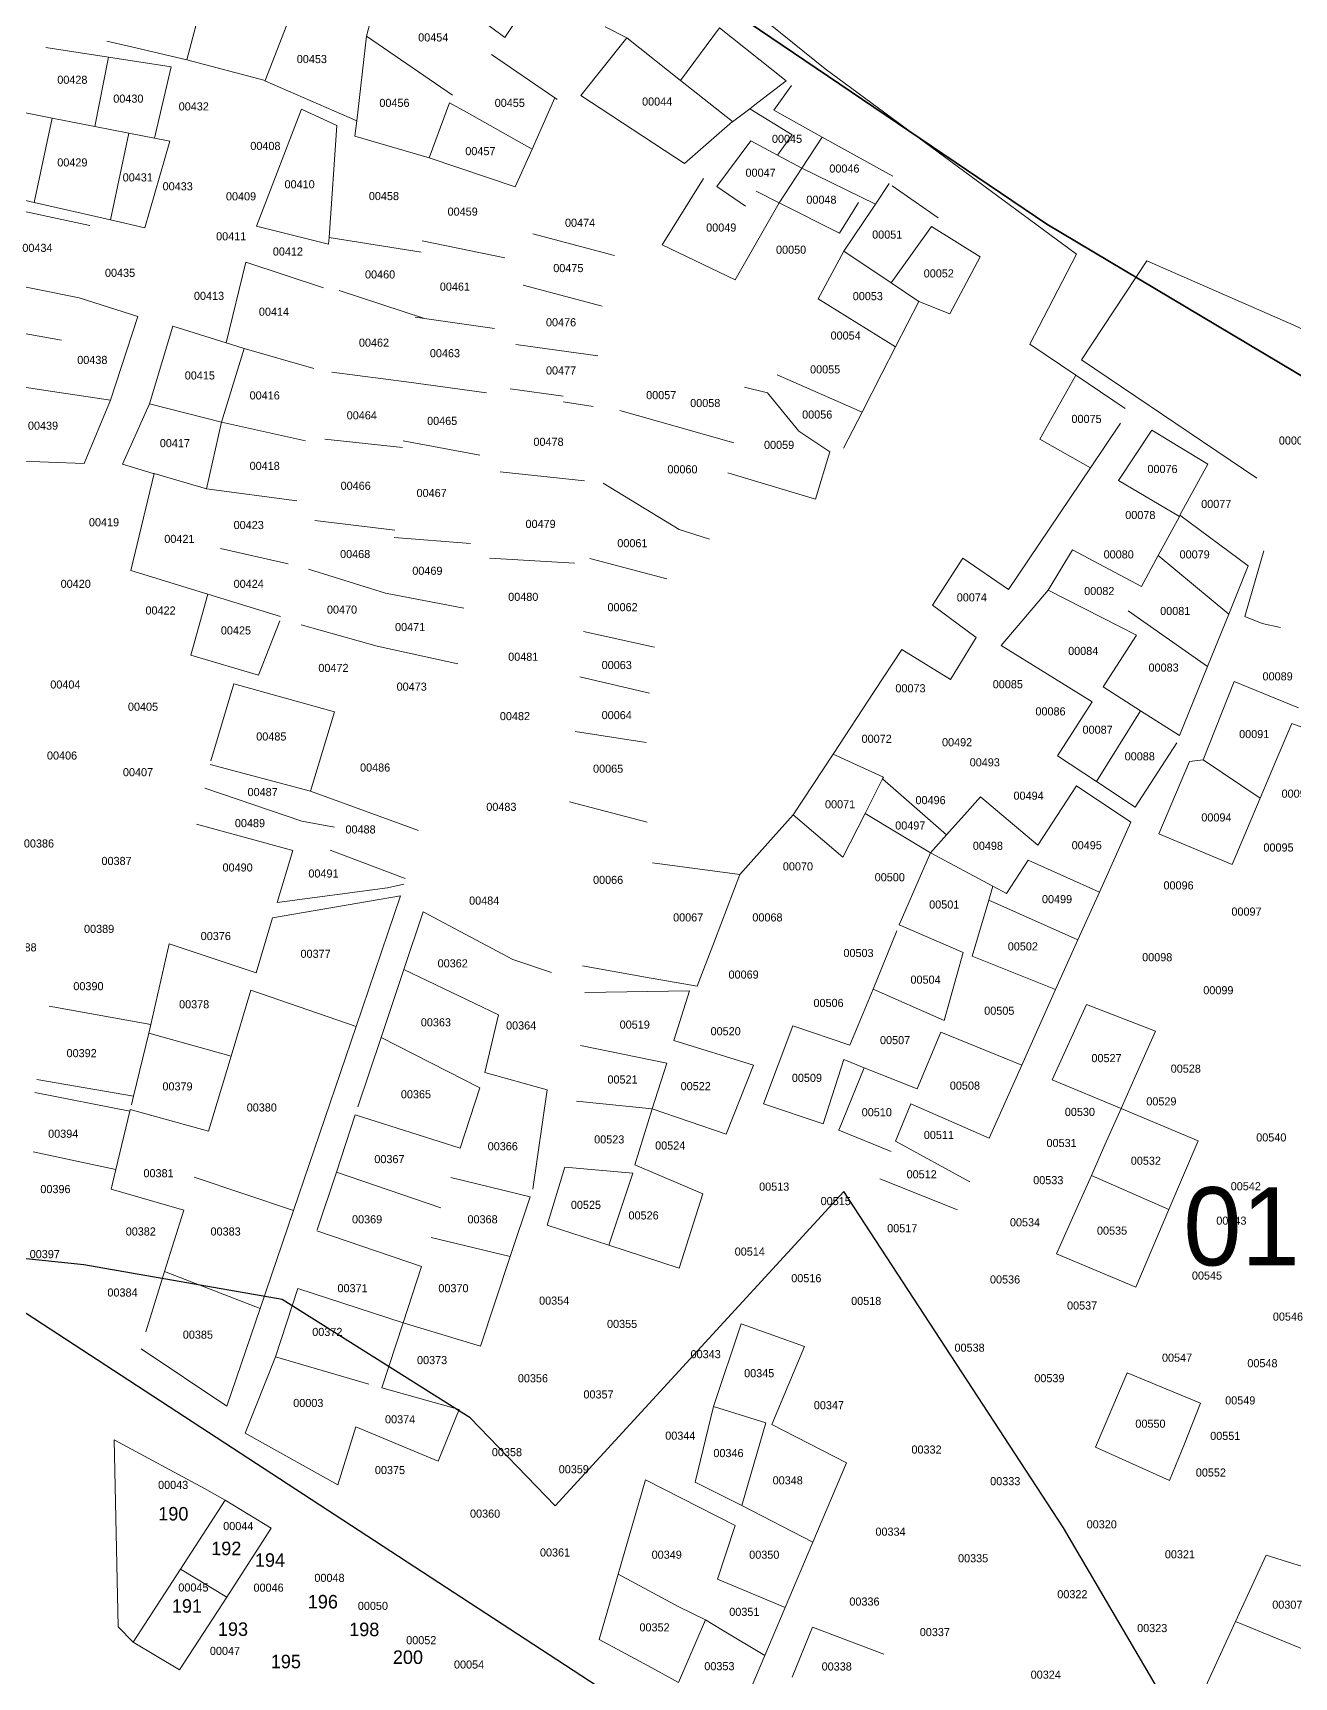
# Model space of a CAD drawing. Header units: metres. Extents: x 245232 to 248406, y 1633796 to 1637634.
# Drawn here: x 245750.5 to 245983.9, y 1635907.2 to 1636211.5 of the extents above; entities that cross this region are included whole.
import ezdxf
from ezdxf.enums import TextEntityAlignment as Align

# ---------------------------------------------------------------- set-up
doc = ezdxf.new("R2010")
doc.units = ezdxf.units.M
doc.header["$MEASUREMENT"] = 0
for name, color, linetype in [('historique_numero_parcelle', 7, 'Continuous'), ('limites_sections', 7, 'Continuous'), ('numero_lot', 7, 'Continuous')]:
    doc.layers.add(name, color=color, linetype=linetype)
doc.layers.add('LIMITES_PARCELLES', color=7, linetype='Continuous', lineweight=0, true_color=0xffffff)
doc.styles.add('Style-FANCY', font='FANCY.shx')
doc.styles.add('Style-WORKING', font='WORKING.shx')

msp = doc.modelspace()

# ---------------------------------------------------------------- linework, layer by layer
at = {"layer": 'limites_parcelles'}
for p, q in [((245835.614, 1636254.648), (245897.129, 1636204.774)), ((245783.551, 1636223.664), (245779.031, 1636206.496)), ((245812.262, 1636210.847), (245815.367, 1636222.767)), ((245845.281, 1636221.723), (245837.863, 1636210.626)), ((245798.385, 1636215.188), (245793.492, 1636202.632)), ((245837.863, 1636210.626), (245834.96, 1636212.781)), ((245860.443, 1636210.556), (245856.447, 1636212.566)), ((245768.793, 1636208.867), (245764.24, 1636209.921)), ((245810.464, 1636195.203), (245812.262, 1636210.847)), ((245828.166, 1636199.898), (245812.262, 1636210.847)), ((245851.91, 1636199.84), (245860.443, 1636210.556)), ((245860.443, 1636210.556), (245870.364, 1636202.618)), ((245870.364, 1636202.618), (245877.574, 1636212.408)), ((245877.574, 1636212.408), (245889.944, 1636202.552)), ((245752.918, 1636208.745), (245764.551, 1636206.949)), ((245761.975, 1636194.142), (245764.551, 1636206.949)), ((245764.551, 1636206.949), (245776.146, 1636205.158)), ((245779.031, 1636206.496), (245768.793, 1636208.867)), ((245779.031, 1636206.496), (245779.027, 1636206.48)), ((245779.027, 1636206.48), (245793.492, 1636202.632)), ((245835.425, 1636207.434), (245847.125, 1636199.42)), ((245776.146, 1636205.158), (245773.032, 1636191.979)), ((245897.129, 1636204.774), (245943.696, 1636170.511)), ((245793.462, 1636202.554), (245793.492, 1636202.632)), ((245810.464, 1636195.203), (245793.462, 1636202.554)), ((245870.364, 1636202.618), (245880.013, 1636195.036)), ((245889.944, 1636202.552), (245884.674, 1636198.548)), ((245887.629, 1636197.128), (245890.912, 1636201.732)), ((245741.015, 1636198.244), (245751.041, 1636196.282)), ((245795.108, 1636184.036), (245800.223, 1636197.353)), ((245800.223, 1636197.353), (245806.761, 1636194.329)), ((245827.657, 1636198.52), (245823.88, 1636188.309)), ((245830.803, 1636196.752), (245827.657, 1636198.52)), ((245847.125, 1636199.42), (245842.907, 1636189.954)), ((245847.125, 1636199.42), (245847.583, 1636199.106)), ((245871.092, 1636187.272), (245851.91, 1636199.84)), ((245880.032, 1636195.021), (245883.198, 1636197.427)), ((245884.674, 1636198.548), (245883.198, 1636197.427)), ((245891.071, 1636192.59), (245883.198, 1636197.427)), ((245754.074, 1636195.688), (245750.753, 1636180.064)), ((245751.041, 1636196.282), (245754.074, 1636195.688)), ((245754.074, 1636195.688), (245761.975, 1636194.142)), ((245806.761, 1636194.329), (245805.336, 1636173.603)), ((245810.464, 1636195.203), (245810.136, 1636192.352)), ((245842.907, 1636189.954), (245830.803, 1636196.752)), ((245880.013, 1636195.036), (245871.092, 1636187.272)), ((245880.013, 1636195.036), (245880.032, 1636195.021)), ((245896.622, 1636192.145), (245887.629, 1636197.128)), ((245761.975, 1636194.142), (245768.283, 1636192.908)), ((245768.283, 1636192.908), (245764.868, 1636176.85)), ((245768.283, 1636192.908), (245773.032, 1636191.979)), ((245775.878, 1636191.422), (245771.245, 1636175.398)), ((245773.032, 1636191.979), (245775.878, 1636191.422)), ((245810.136, 1636192.352), (245823.88, 1636188.309)), ((245877.111, 1636183.039), (245883.4, 1636191.463)), ((245883.4, 1636191.463), (245888.344, 1636188.811)), ((245888.344, 1636188.811), (245891.071, 1636192.59)), ((245896.622, 1636192.145), (245892.837, 1636186.401)), ((245907.208, 1636186.28), (245896.622, 1636192.145)), ((245823.88, 1636188.309), (245839.779, 1636182.933)), ((245839.779, 1636182.933), (245842.907, 1636189.954)), ((245888.344, 1636188.811), (245892.837, 1636186.401)), ((245892.837, 1636186.401), (245888.631, 1636180.017)), ((245892.837, 1636186.401), (245906.442, 1636179.756)), ((245909.697, 1636184.931), (245907.208, 1636186.28)), ((245750.753, 1636180.064), (245739.898, 1636182.536)), ((245791.889, 1636175.657), (245795.108, 1636184.036)), ((245866.991, 1636172.257), (245874.664, 1636184.494)), ((245882.419, 1636179.366), (245877.111, 1636183.039)), ((245884.404, 1636182.145), (245888.631, 1636180.017)), ((245906.442, 1636179.756), (245908.994, 1636183.568)), ((245918.095, 1636177.218), (245909.581, 1636183.159)), ((245738.84, 1636180.552), (245761.065, 1636175.789)), ((245764.868, 1636176.85), (245750.753, 1636180.064)), ((245888.631, 1636180.017), (245880.475, 1636165.773)), ((245899.796, 1636174.397), (245888.631, 1636180.017)), ((245903.327, 1636180.058), (245899.796, 1636174.397)), ((245900.633, 1636171.08), (245905.965, 1636179.044)), ((245905.965, 1636179.044), (245906.442, 1636179.756)), ((245771.245, 1636175.398), (245764.868, 1636176.85)), ((245805.25, 1636172.35), (245791.889, 1636175.657)), ((245805.336, 1636173.603), (245805.25, 1636172.35)), ((245822.403, 1636170.891), (245805.336, 1636173.603)), ((245822.601, 1636172.972), (245837.871, 1636169.847)), ((245843.041, 1636174.29), (245858.147, 1636170.228)), ((245916.825, 1636175.63), (245909.347, 1636165.226)), ((245925.821, 1636170.021), (245916.825, 1636175.63)), ((245880.475, 1636165.773), (245866.991, 1636172.257)), ((245895.857, 1636162.241), (245900.633, 1636171.08)), ((245900.633, 1636171.08), (245909.347, 1636165.226)), ((245920.212, 1636159.438), (245925.821, 1636170.021)), ((245943.696, 1636170.511), (245935.054, 1636153.869)), ((245786.314, 1636154.081), (245789.941, 1636169.047)), ((245789.941, 1636169.047), (245804.297, 1636164.26)), ((245944.569, 1636150.945), (245956.661, 1636169.254)), ((245956.661, 1636169.254), (245983.913, 1636157.348)), ((245739.514, 1636166.391), (245759.085, 1636162.427)), ((245855.879, 1636160.88), (245841.238, 1636164.791)), ((245909.347, 1636165.226), (245914.497, 1636161.766)), ((245759.085, 1636162.427), (245769.928, 1636158.988)), ((245807.187, 1636163.767), (245823.033, 1636158.565)), ((245910.164, 1636153.331), (245895.857, 1636162.241)), ((245910.164, 1636153.331), (245914.497, 1636161.766)), ((245914.497, 1636161.766), (245920.212, 1636159.438)), ((245769.928, 1636158.988), (245764.901, 1636143.51)), ((245821.253, 1636158.818), (245823.033, 1636158.565)), ((245823.033, 1636158.565), (245835.959, 1636156.726)), ((245755.82, 1636154.587), (245740.056, 1636157.429)), ((245772.109, 1636142.782), (245776.448, 1636157.184)), ((245776.448, 1636157.184), (245786.314, 1636154.081)), ((245983.913, 1636157.348), (245994.761, 1636152.188)), ((245789.64, 1636153.035), (245785.407, 1636139.409)), ((245789.64, 1636153.035), (245786.314, 1636154.081)), ((245802.537, 1636149.325), (245789.64, 1636153.035)), ((245839.884, 1636153.79), (245855.086, 1636151.688)), ((245907.631, 1636148.399), (245910.164, 1636153.331)), ((245935.054, 1636153.869), (245943.553, 1636148.119)), ((245805.854, 1636148.642), (245820.111, 1636146.83)), ((245977.06, 1636129.037), (245944.569, 1636150.945)), ((245740.872, 1636147.09), (245754.173, 1636145.108)), ((245820.111, 1636146.83), (245834.448, 1636144.831)), ((245838.87, 1636145.556), (245848.645, 1636144.19)), ((245882.218, 1636145.891), (245886.451, 1636144.833)), ((245888.239, 1636148.142), (245903.975, 1636141.28)), ((245903.975, 1636141.28), (245907.631, 1636148.399)), ((245943.553, 1636148.119), (245936.903, 1636136.245)), ((245943.553, 1636148.119), (245952.692, 1636141.936)), ((245754.173, 1636145.108), (245764.901, 1636143.51)), ((245764.901, 1636143.51), (245760.007, 1636131.736)), ((245767.095, 1636131.612), (245772.109, 1636142.782)), ((245772.109, 1636142.782), (245785.407, 1636139.409)), ((245848.645, 1636143.158), (245854.187, 1636142.335)), ((245886.451, 1636144.833), (245892.285, 1636137.742)), ((245859.134, 1636141.585), (245869.396, 1636138.67)), ((245900.527, 1636134.567), (245903.975, 1636141.28)), ((245785.407, 1636139.409), (245782.634, 1636127.041)), ((245785.407, 1636139.409), (245800.964, 1636135.976)), ((245869.396, 1636138.67), (245880.227, 1636135.592)), ((245892.285, 1636137.742), (245898.012, 1636133.922)), ((245951.8, 1636139.216), (245946.269, 1636130.983)), ((245951.423, 1636128.627), (245957.587, 1636137.901)), ((245957.587, 1636137.901), (245967.943, 1636131.63)), ((245818.959, 1636134.733), (245804.559, 1636136.261)), ((245819.078, 1636135.978), (245833.242, 1636133.319)), ((245898.012, 1636133.922), (245895.341, 1636125.148)), ((245936.903, 1636136.245), (245946.269, 1636130.983)), ((245753.392, 1636132.001), (245746.91, 1636132.265)), ((245760.007, 1636131.736), (245753.392, 1636132.001)), ((245772.784, 1636129.938), (245767.095, 1636131.612)), ((245946.269, 1636130.983), (245931.113, 1636108.426)), ((245967.943, 1636131.63), (245962.815, 1636122.174)), ((245768.682, 1636111.964), (245772.971, 1636129.883)), ((245772.971, 1636129.883), (245772.784, 1636129.938)), ((245782.634, 1636127.041), (245772.971, 1636129.883)), ((245836.986, 1636130.244), (245852.6, 1636128.555)), ((245856.079, 1636128.144), (245870.153, 1636119.539)), ((245895.341, 1636125.148), (245879.149, 1636130.016)), ((245962.703, 1636121.966), (245951.423, 1636128.627)), ((245799.401, 1636124.835), (245782.634, 1636127.041)), ((245958.77, 1636114.714), (245962.703, 1636121.966)), ((245962.815, 1636122.174), (245975.457, 1636112.792)), ((245817.503, 1636119.444), (245802.677, 1636121.203)), ((245870.153, 1636119.539), (245875.762, 1636117.74)), ((245797.75, 1636113.183), (245785.256, 1636116.05)), ((245817.371, 1636118.062), (245831.527, 1636116.955)), ((245938.415, 1636108.347), (245942.902, 1636115.808)), ((245942.902, 1636115.808), (245955.677, 1636109.009)), ((245974.838, 1636103.426), (245978.33, 1636115.596)), ((245801.552, 1636112.199), (245815.764, 1636107.745)), ((245850.77, 1636113.34), (245835.016, 1636114.236)), ((245853.596, 1636114.148), (245867.842, 1636110.419)), ((245922.646, 1636114.247), (245917.037, 1636105.569)), ((245931.113, 1636108.426), (245922.646, 1636114.247)), ((245955.677, 1636109.009), (245958.77, 1636114.714)), ((245958.77, 1636114.714), (245971.838, 1636103.845)), ((245975.457, 1636112.792), (245971.838, 1636103.845)), ((245782.904, 1636107.572), (245768.682, 1636111.964)), ((245779.776, 1636096.296), (245782.904, 1636107.572)), ((245782.904, 1636107.572), (245796.366, 1636103.415)), ((245815.764, 1636107.745), (245830.271, 1636104.961)), ((245929.71, 1636098.085), (245938.415, 1636108.347)), ((245938.415, 1636108.347), (245951.645, 1636101.573)), ((245917.037, 1636105.569), (245925.08, 1636099.536)), ((245967.938, 1636094.203), (245953.238, 1636104.513)), ((245971.838, 1636103.845), (245967.938, 1636094.203)), ((245978.013, 1636102.156), (245974.838, 1636103.426)), ((245796.255, 1636102.632), (245792.286, 1636092.578)), ((245814.237, 1636097.938), (245800.152, 1636101.927)), ((245865.562, 1636097.784), (245852.408, 1636100.668)), ((245954.795, 1636099.959), (245948.578, 1636090.434)), ((245951.645, 1636101.573), (245954.795, 1636099.959)), ((245981.399, 1636101.415), (245978.013, 1636102.156)), ((245829.195, 1636094.694), (245814.237, 1636097.938)), ((245911.322, 1636097.314), (245906.217, 1636089.549)), ((245920.318, 1636091.81), (245911.322, 1636097.314)), ((245925.08, 1636099.536), (245920.318, 1636091.81)), ((245938.277, 1636092.793), (245929.71, 1636098.085)), ((245792.286, 1636092.578), (245779.776, 1636096.296)), ((245962.758, 1636081.4), (245967.938, 1636094.203)), ((245783.475, 1636076.703), (245787.708, 1636090.99)), ((245787.708, 1636090.99), (245806.358, 1636085.83)), ((245851.721, 1636092.262), (245864.65, 1636089.278)), ((245946.593, 1636087.656), (245938.277, 1636092.793)), ((245967.096, 1636076.914), (245972.833, 1636091.425)), ((245972.833, 1636091.425), (245984.724, 1636086.565)), ((245906.217, 1636089.549), (245898.617, 1636077.989)), ((245948.578, 1636090.434), (245955.525, 1636086.008)), ((245806.358, 1636085.83), (245801.931, 1636071.09)), ((245940.179, 1636077.679), (245946.593, 1636087.656)), ((245947.354, 1636072.895), (245955.525, 1636086.008)), ((245955.525, 1636086.008), (245962.758, 1636081.4)), ((245864.051, 1636080.1), (245850.896, 1636082.17)), ((245983.502, 1636083.667), (245980.99, 1636077.708)), ((245995.499, 1636079.2), (245983.502, 1636083.667)), ((245962.228, 1636080.089), (245954.502, 1636068.13)), ((245801.931, 1636071.09), (245783.333, 1636076.08)), ((245898.617, 1636077.989), (245891.214, 1636066.728)), ((245898.617, 1636077.989), (245907.943, 1636073.711)), ((245947.354, 1636072.895), (245940.179, 1636077.679)), ((245958.904, 1636063.234), (245964.556, 1636076.597)), ((245964.556, 1636076.597), (245967.096, 1636076.914)), ((245977.669, 1636069.83), (245967.096, 1636076.914)), ((245980.99, 1636077.708), (245977.669, 1636069.83)), ((245907.773, 1636073.376), (245904.543, 1636067.015)), ((245907.943, 1636073.711), (245907.773, 1636073.376)), ((245907.773, 1636073.376), (245919.617, 1636063.016)), ((245954.502, 1636068.13), (245947.354, 1636072.895)), ((245782.33, 1636071.681), (245800.28, 1636065.594)), ((245801.931, 1636071.09), (245821.867, 1636063.845)), ((245923.418, 1636067.265), (245925.899, 1636070.04)), ((245925.899, 1636070.04), (245936.54, 1636061.125)), ((245936.54, 1636061.125), (245943.692, 1636072.086)), ((245943.692, 1636072.086), (245953.735, 1636065.405)), ((245977.669, 1636069.83), (245972.484, 1636057.53)), ((245849.833, 1636069.162), (245864.214, 1636065.393)), ((245891.214, 1636066.728), (245881.371, 1636055.721)), ((245900.421, 1636058.896), (245891.214, 1636066.728)), ((245904.543, 1636067.015), (245900.421, 1636058.896)), ((245916.642, 1636059.69), (245904.543, 1636067.015)), ((245919.617, 1636063.016), (245923.418, 1636067.265)), ((245798.647, 1636060.156), (245780.803, 1636064.99)), ((245800.28, 1636065.594), (245806.363, 1636064.425)), ((245953.735, 1636065.405), (245947.893, 1636052.436)), ((245916.642, 1636059.69), (245919.617, 1636063.016)), ((245972.484, 1636057.53), (245958.904, 1636063.234)), ((245795.753, 1636050.52), (245798.647, 1636060.156)), ((245805.516, 1636060.192), (245819.449, 1636054.948)), ((245881.371, 1636055.721), (245865.179, 1636057.838)), ((245910.865, 1636046.356), (245916.642, 1636059.69)), ((245928.207, 1636053.537), (245916.642, 1636059.69)), ((245930.718, 1636052.201), (245934.742, 1636058.369)), ((245934.742, 1636058.369), (245947.893, 1636052.436)), ((245881.371, 1636055.721), (245876.667, 1636043.356)), ((245794.898, 1636047.675), (245818.547, 1636051.752)), ((245816.133, 1636053.239), (245795.753, 1636050.52)), ((245818.547, 1636051.752), (245810.328, 1636027.582)), ((245819.168, 1636053.911), (245816.133, 1636053.239)), ((245927.437, 1636050.959), (245928.207, 1636053.537)), ((245928.207, 1636053.537), (245930.718, 1636052.201)), ((245947.893, 1636052.436), (245943.915, 1636043.605)), ((245819.19, 1636038.144), (245822.739, 1636048.763)), ((245822.739, 1636048.763), (245839.355, 1636039.978)), ((245927.437, 1636050.959), (245924.345, 1636040.607)), ((245927.437, 1636050.959), (245943.915, 1636043.605)), ((245791.843, 1636037.505), (245794.898, 1636047.675)), ((245906.006, 1636034.449), (245910.39, 1636045.253)), ((245922.675, 1636041.275), (245910.865, 1636046.356)), ((245772.352, 1636027.946), (245775.748, 1636042.835)), ((245775.748, 1636042.835), (245791.843, 1636037.505)), ((245876.667, 1636043.356), (245873.488, 1636035.003)), ((245943.915, 1636043.605), (245939.783, 1636034.432)), ((245839.355, 1636039.978), (245846.504, 1636037.564)), ((245919.159, 1636028.7), (245922.675, 1636041.275)), ((245924.345, 1636040.607), (245939.783, 1636034.432)), ((245814.975, 1636025.539), (245819.19, 1636038.144)), ((245819.19, 1636038.144), (245836.693, 1636029.75)), ((245863.933, 1636036.707), (245852.267, 1636038.788)), ((245873.488, 1636035.003), (245863.933, 1636036.707)), ((245787.207, 1636022.069), (245790.882, 1636034.304)), ((245790.882, 1636034.304), (245810.328, 1636027.582)), ((245852.69, 1636033.84), (245872.058, 1636034.157)), ((245872.058, 1636034.157), (245869.164, 1636024.994)), ((245901.708, 1636024.083), (245906.006, 1636034.449)), ((245906.006, 1636034.449), (245919.159, 1636028.7)), ((245939.79, 1636034.429), (245933.559, 1636020.429)), ((245939.783, 1636034.432), (245939.79, 1636034.429)), ((245753.514, 1636031.318), (245772.352, 1636027.946)), ((245939.188, 1636017.713), (245945.506, 1636031.617)), ((245945.506, 1636031.617), (245958.293, 1636026.703)), ((245771.988, 1636026.35), (245772.352, 1636027.946)), ((245810.328, 1636027.582), (245798.75, 1635993.531)), ((245836.693, 1636029.75), (245834.186, 1636019.029)), ((245885.737, 1636013.282), (245891.179, 1636027.658)), ((245891.179, 1636027.658), (245901.708, 1636024.083)), ((245769.151, 1636014.692), (245771.978, 1636026.353)), ((245771.978, 1636026.353), (245771.988, 1636026.35)), ((245771.988, 1636026.35), (245787.207, 1636022.069)), ((245810.674, 1636012.673), (245814.975, 1636025.539)), ((245833.261, 1636016.197), (245814.975, 1636025.539)), ((245867.825, 1636020.753), (245851.86, 1636024.039)), ((245869.164, 1636024.994), (245883.884, 1636020.405)), ((245914.187, 1636016.01), (245918.547, 1636026.511)), ((245918.547, 1636026.511), (245933.559, 1636020.429)), ((245958.293, 1636026.703), (245954.729, 1636018.677)), ((245783.037, 1636008.185), (245787.207, 1636022.069)), ((245900.609, 1636021.431), (245896.799, 1636009.525)), ((245904.38, 1636019.926), (245900.609, 1636021.431)), ((245769.151, 1636014.692), (245751.272, 1636017.775)), ((245834.186, 1636019.029), (245845.677, 1636015.857)), ((245865.155, 1636012.298), (245867.825, 1636020.753)), ((245883.884, 1636020.405), (245878.854, 1636007.649)), ((245899.666, 1636008.367), (245904.38, 1636019.926)), ((245904.38, 1636019.926), (245914.187, 1636016.01)), ((245933.559, 1636020.429), (245927.534, 1636006.89)), ((245954.729, 1636018.677), (245951.934, 1636012.385)), ((245750.868, 1636015.338), (245768.472, 1636011.867)), ((245829.614, 1636005.027), (245833.261, 1636016.197)), ((245845.677, 1636015.857), (245843.059, 1635997.433)), ((245951.934, 1636012.385), (245939.188, 1636017.713)), ((245765.905, 1636001.071), (245768.472, 1636011.867)), ((245768.472, 1636011.867), (245768.547, 1636012.182)), ((245768.547, 1636012.182), (245783.037, 1636008.185)), ((245768.764, 1636013.097), (245769.151, 1636014.692)), ((245851.113, 1636013.761), (245865.155, 1636012.298)), ((245865.155, 1636012.298), (245861.898, 1636001.984)), ((245878.854, 1636007.649), (245865.155, 1636012.298)), ((245896.799, 1636009.525), (245885.737, 1636013.282)), ((245913.03, 1636013.222), (245910.163, 1636006.318)), ((245927.534, 1636006.89), (245913.03, 1636013.222)), ((245948.938, 1636005.639), (245951.934, 1636012.385)), ((245951.934, 1636012.385), (245966.185, 1636006.428)), ((245806.69, 1636000.608), (245810.184, 1636011.187)), ((245810.184, 1636011.187), (245829.614, 1636005.027)), ((245909.385, 1636004.444), (245899.666, 1636008.367)), ((245910.163, 1636006.318), (245923.935, 1635998.805)), ((245946.421, 1635999.969), (245948.938, 1636005.639)), ((245966.185, 1636006.428), (245960.752, 1635993.668)), ((245765.905, 1636001.071), (245750.558, 1636004.366)), ((245765.042, 1635997.439), (245765.905, 1636001.071)), ((245798.75, 1635993.531), (245780.387, 1635999.697)), ((245803.16, 1635989.919), (245806.69, 1636000.608)), ((245806.69, 1636000.608), (245826.019, 1635994.019)), ((245827.848, 1635999.618), (245842.584, 1635996.015)), ((245848.991, 1636001.553), (245845.68, 1635990.791)), ((245861.58, 1636000.397), (245848.991, 1636001.553)), ((245857.143, 1635987.07), (245861.58, 1636000.397)), ((245861.898, 1636001.984), (245874.492, 1635996.587)), ((245942.698, 1635991.587), (245946.421, 1635999.969)), ((245946.421, 1635999.969), (245960.752, 1635993.668)), ((245778.476, 1635993.603), (245765.042, 1635997.439)), ((245874.492, 1635996.587), (245870.128, 1635982.854)), ((245921.629, 1635993.623), (245907.276, 1635999.365)), ((245774.915, 1635982.253), (245778.476, 1635993.603)), ((245798.75, 1635993.531), (245792.585, 1635975.399)), ((245842.584, 1635996.015), (245838.887, 1635984.981)), ((245960.752, 1635993.668), (245954.645, 1635979.323)), ((245845.68, 1635990.791), (245857.143, 1635987.07)), ((245939.982, 1635985.47), (245942.698, 1635991.587)), ((245822.473, 1635983.157), (245803.105, 1635989.752)), ((245838.887, 1635984.981), (245824.216, 1635988.495)), ((245838.887, 1635984.981), (245833.339, 1635968.423)), ((245870.128, 1635982.854), (245857.143, 1635987.07)), ((245954.645, 1635979.323), (245939.982, 1635985.47)), ((245771.41, 1635971.081), (245774.915, 1635982.253)), ((245774.915, 1635982.253), (245792.585, 1635975.399)), ((245819.072, 1635972.742), (245822.473, 1635983.157)), ((245795.434, 1635966.424), (245799.587, 1635979.053)), ((245799.587, 1635979.053), (245819.072, 1635972.742)), ((245792.585, 1635975.399), (245786.438, 1635957.322)), ((245819.072, 1635972.742), (245815.128, 1635960.664)), ((245833.339, 1635968.423), (245819.072, 1635972.742)), ((245876.463, 1635957.231), (245881.579, 1635972.525)), ((245881.579, 1635972.525), (245893.332, 1635968.358)), ((245786.438, 1635957.322), (245770.563, 1635967.906)), ((245789.834, 1635952.326), (245795.434, 1635966.424)), ((245812.685, 1635961.344), (245795.434, 1635966.424)), ((245893.332, 1635968.358), (245887.282, 1635953.883)), ((245947.2, 1635949.738), (245953.057, 1635963.447)), ((245953.057, 1635963.447), (245966.626, 1635957.836)), ((245815.128, 1635960.664), (245829.407, 1635956.687)), ((245873.099, 1635943.232), (245876.463, 1635957.231)), ((245886.147, 1635954.234), (245876.463, 1635957.231)), ((245966.626, 1635957.836), (245963.635, 1635950.357)), ((245829.407, 1635956.687), (245825.502, 1635947.147)), ((245881.718, 1635938.899), (245886.147, 1635954.234)), ((245887.282, 1635953.883), (245901.105, 1635946.804)), ((245766.319, 1635916.472), (245765.578, 1635951.08)), ((245765.578, 1635951.08), (245782.3, 1635942.084)), ((245806.97, 1635942.717), (245789.834, 1635952.326)), ((245810.275, 1635953.487), (245806.97, 1635942.717)), ((245825.502, 1635947.147), (245810.275, 1635953.487)), ((245960.899, 1635943.515), (245947.2, 1635949.738)), ((245963.635, 1635950.357), (245960.899, 1635943.515)), ((245901.105, 1635946.804), (245894.889, 1635932.159)), ((245782.3, 1635942.084), (245786.131, 1635939.912)), ((245858.84, 1635926.237), (245863.881, 1635943.644)), ((245863.881, 1635943.644), (245880.509, 1635935.238)), ((245881.718, 1635938.899), (245873.099, 1635943.232)), ((245777.816, 1635927.109), (245786.131, 1635939.912)), ((245786.131, 1635939.912), (245794.626, 1635934.721)), ((245881.718, 1635938.899), (245894.889, 1635932.159)), ((245794.626, 1635934.721), (245786.401, 1635921.976)), ((245880.509, 1635935.238), (245877.228, 1635925.308)), ((245894.889, 1635932.159), (245889.739, 1635920.028)), ((245973.098, 1635917.44), (245978.743, 1635929.729)), ((245978.743, 1635929.729), (245991.774, 1635925.628)), ((245769.07, 1635913.641), (245777.816, 1635927.109)), ((245777.816, 1635927.109), (245786.401, 1635921.975)), ((245855.336, 1635914.142), (245858.84, 1635926.237)), ((245870.085, 1635920.148), (245858.84, 1635926.237)), ((245877.228, 1635925.308), (245889.739, 1635920.028)), ((245786.401, 1635921.975), (245777.669, 1635908.482)), ((245786.401, 1635921.976), (245786.401, 1635921.975)), ((245870.036, 1635906.162), (245874.979, 1635917.767)), ((245874.979, 1635917.767), (245870.085, 1635920.148)), ((245877.84, 1635916.054), (245874.979, 1635917.767)), ((245889.739, 1635920.028), (245885.983, 1635911.179)), ((245966.859, 1635903.858), (245973.098, 1635917.44)), ((245988.755, 1635911.024), (245973.098, 1635917.44)), ((245769.07, 1635913.641), (245766.319, 1635916.472)), ((245885.983, 1635911.179), (245877.84, 1635916.054)), ((245891.048, 1635907.126), (245894.824, 1635916.401)), ((245894.824, 1635916.401), (245908.015, 1635911.412)), ((245777.669, 1635908.482), (245769.07, 1635913.641)), ((245864.395, 1635909.225), (245855.336, 1635914.142)), ((245870.036, 1635906.162), (245864.395, 1635909.225)), ((245885.983, 1635911.179), (245881.265, 1635900.066))]:
    msp.add_line(p, q, dxfattribs=at)
at = {"layer": 'limites_sections', "flags": 128}
for points in [[(246708.467, 1636259.799), (246673.764, 1636188.884), (246620.2, 1636120.986), (246595.877, 1636096.663), (246559.847, 1636060.633), (246487.423, 1636042.527), (246370.152, 1636042.527), (246329.749, 1636042.527), (246232.429, 1636048.562), (246152.461, 1636072.704), (246024.209, 1636124.758), (245938.206, 1636176.059), (245865.781, 1636225.096)], [(245865.781, 1636225.096), (245938.206, 1636176.059), (246024.209, 1636124.758), (246152.461, 1636072.704), (246227.228, 1636050.132), (246229.521, 1636041.155), (246236.197, 1635957.387), (246216.282, 1635953.797), (246199.455, 1635943.743), (246162.836, 1635934.218), (246122.09, 1635916.967), (246089.176, 1635892.308), (246052.668, 1635875.302), (246004.167, 1635860.211), (245959.297, 1635904.033), (245941.271, 1635934.768), (245900.597, 1635997.037), (245847.183, 1635938.874), (245831.47, 1635955.148), (245796.676, 1635977.034), (245759.934, 1635983.464), (245759.934, 1635983.464), (245730.862, 1635986.49)], [(245506.207, 1635694.504), (245674.383, 1635951.917), (245691.302, 1635996.202), (245705.298, 1636002.476), (245715.487, 1635996.523), (245917.985, 1635864.385), (246128.206, 1635727.098), (246186.553, 1635682.48)]]:
    msp.add_lwpolyline(points, dxfattribs=at)

# ---------------------------------------------------------------- texts
at = {"layer": 'historique_numero_parcelle', "style": 'Style-FANCY'}
for s, p in [('00454', (245824.626, 1636210.617)), ('00453', (245802.155, 1636206.613)), ('00428', (245757.832, 1636202.777)), ('00430', (245768.195, 1636199.286)), ('00432', (245780.302, 1636197.849)), ('00456', (245817.443, 1636198.502)), ('00455', (245838.785, 1636198.502)), ('00044', (245866.057, 1636198.751)), ('00408', (245793.56, 1636190.532)), ('00045', (245890.095, 1636191.845)), ('00429', (245757.832, 1636187.48)), ('00457', (245833.347, 1636189.57)), ('00431', (245769.939, 1636184.708)), ('00047', (245885.204, 1636185.576)), ('00046', (245900.716, 1636186.347)), ('00433', (245777.327, 1636183.065)), ('00410', (245799.892, 1636183.433)), ('00409', (245789.045, 1636181.204)), ('00458', (245815.494, 1636181.254)), ('00459', (245830.064, 1636178.379)), ('00048', (245896.461, 1636180.581)), ('00474', (245851.791, 1636176.319)), ('00049', (245877.921, 1636175.431)), ('00411', (245787.227, 1636173.812)), ('00051', (245908.638, 1636174.128)), ('00434', (245751.368, 1636171.669)), ('00412', (245797.722, 1636170.996)), ('00050', (245890.849, 1636171.324)), ('00435', (245766.656, 1636167.049)), ('00460', (245814.782, 1636166.752)), ('00475', (245849.622, 1636167.93)), ('00052', (245918.18, 1636166.942)), ('00461', (245828.634, 1636164.493)), ('00413', (245783.123, 1636162.782)), ('00053', (245905.047, 1636162.732)), ('00414', (245795.143, 1636159.849)), ('00476', (245848.273, 1636157.898)), ('00462', (245813.653, 1636154.124)), ('00054', (245900.943, 1636155.443)), ('00438', (245761.526, 1636150.93)), ('00463', (245826.787, 1636152.173)), ('00415', (245781.423, 1636148.056)), ('00477', (245848.273, 1636148.98)), ('00055', (245897.147, 1636149.18)), ('00416', (245793.428, 1636144.36)), ('00057', (245866.813, 1636144.42)), ('00058', (245874.963, 1636142.953)), ('00439', (245752.399, 1636138.762)), ('00464', (245811.396, 1636140.674)), ('00465', (245826.274, 1636139.647)), ('00056', (245895.681, 1636140.823)), ('00075', (245945.525, 1636140.013)), ('00478', (245845.95, 1636135.773)), ('00001', (245983.904, 1636136.014)), ('00417', (245776.806, 1636135.531)), ('00059', (245888.624, 1636135.209)), ('00418', (245793.428, 1636131.321)), ('00060', (245870.742, 1636130.691)), ('00076', (245959.581, 1636130.747)), ('00466', (245810.268, 1636127.635)), ('00467', (245824.324, 1636126.3)), ('00077', (245969.534, 1636124.279)), ('00419', (245763.687, 1636120.886)), ('00479', (245844.484, 1636120.578)), ('00078', (245955.477, 1636122.226)), ('00421', (245777.641, 1636117.806)), ('00423', (245790.467, 1636120.373)), ('00468', (245810.165, 1636115.007)), ('00061', (245861.477, 1636117.014)), ('00080', (245951.476, 1636114.937)), ('00079', (245965.532, 1636114.937)), ('00469', (245823.536, 1636111.908)), ('00420', (245758.454, 1636109.49)), ('00424', (245790.467, 1636109.49)), ('00480', (245841.281, 1636107.084)), ('00074', (245924.293, 1636106.98)), ('00082', (245947.884, 1636108.16)), ('00422', (245774.153, 1636104.562)), ('00470', (245807.735, 1636104.721)), ('00062', (245859.659, 1636105.164)), ('00081', (245961.941, 1636104.464)), ('00425', (245788.107, 1636100.866)), ('00471', (245820.34, 1636101.494)), ('00084', (245944.909, 1636097.072)), ('00472', (245806.151, 1636093.926)), ('00481', (245841.281, 1636095.996)), ('00063', (245858.578, 1636094.464)), ('00083', (245959.786, 1636093.992)), ('00404', (245756.539, 1636090.857)), ('00473', (245820.633, 1636090.465)), ('00073', (245912.938, 1636090.159)), ('00085', (245930.955, 1636090.912)), ('00089', (245980.891, 1636092.367)), ('00405', (245770.904, 1636086.75)), ('00482', (245839.742, 1636085.01)), ('00064', (245858.578, 1636085.194)), ('00086', (245938.855, 1636085.881)), ('00485', (245794.654, 1636081.244)), ('00087', (245947.577, 1636082.493)), ('00091', (245976.552, 1636081.689)), ('00072', (245906.683, 1636080.813)), ('00492', (245921.567, 1636080.175)), ('00406', (245755.923, 1636077.715)), ('00486', (245813.867, 1636075.494)), ('00065', (245856.984, 1636075.28)), ('00493', (245926.693, 1636076.454)), ('00088', (245955.375, 1636077.565)), ('00407', (245769.98, 1636074.635)), ('00487', (245793.046, 1636070.958)), ('00496', (245916.657, 1636069.457)), ('00494', (245934.801, 1636070.285)), ('00093', (245984.409, 1636070.66)), ('00483', (245837.229, 1636068.218)), ('00071', (245899.911, 1636068.698)), ('00094', (245969.56, 1636066.26)), ('00489', (245790.7, 1636065.209)), ('00488', (245811.163, 1636064.036)), ('00497', (245912.905, 1636064.764)), ('00386', (245751.65, 1636061.44)), ('00498', (245927.269, 1636061.009)), ('00495', (245945.562, 1636061.112)), ('00095', (245981.052, 1636060.69)), ('00387', (245766.014, 1636058.206)), ('00490', (245788.414, 1636056.996)), ('00070', (245892.113, 1636057.199)), ('00491', (245804.303, 1636055.881)), ('00066', (245856.984, 1636054.698)), ('00500', (245909.108, 1636055.187)), ('00096', (245962.558, 1636053.683)), ('00484', (245834.048, 1636050.867)), ('00499', (245940.065, 1636051.138)), ('00067', (245871.797, 1636047.754)), ('00068', (245886.47, 1636047.754)), ('00501', (245919.193, 1636050.141)), ('00097', (245975.127, 1636048.832)), ('00389', (245762.782, 1636045.629)), ('00388', (245748.418, 1636042.215)), ('00376', (245784.374, 1636044.307)), ('00502', (245933.733, 1636042.397)), ('00377', (245802.843, 1636041.022)), ('00362', (245828.221, 1636039.254)), ('00503', (245903.318, 1636041.165)), ('00098', (245958.607, 1636040.387)), ('00069', (245882.058, 1636037.179)), ('00504', (245915.733, 1636036.237)), ('00390', (245760.807, 1636035.029)), ('00099', (245969.92, 1636034.278)), ('00378', (245780.372, 1636031.679)), ('00506', (245897.778, 1636031.925)), ('00505', (245929.38, 1636030.487)), ('00363', (245825.114, 1636028.342)), ('00364', (245840.886, 1636027.755)), ('00519', (245861.91, 1636027.922)), ('00520', (245878.737, 1636026.69)), ('00507', (245910.09, 1636025.046)), ('00392', (245759.55, 1636022.631)), ('00527', (245949.219, 1636021.717)), ('00521', (245859.652, 1636017.758)), ('00509', (245893.776, 1636018.065)), ('00528', (245963.892, 1636019.766)), ('00379', (245777.294, 1636016.484)), ('00365', (245821.42, 1636015.025)), ('00522', (245873.196, 1636016.526)), ('00508', (245923.018, 1636016.627)), ('00380', (245792.89, 1636012.583)), ('00510', (245906.704, 1636011.699)), ('00530', (245944.294, 1636011.758)), ('00529', (245959.377, 1636013.709)), ('00394', (245756.139, 1636007.719)), ('00366', (245837.485, 1636005.403)), ('00523', (245857.19, 1636006.67)), ('00524', (245868.476, 1636005.54)), ('00511', (245918.196, 1636007.49)), ('00531', (245940.908, 1636006.009)), ('00540', (245979.718, 1636007.035)), ('00367', (245816.51, 1636003.023)), ('00532', (245956.504, 1636002.723)), ('00381', (245773.78, 1636000.41)), ('00512', (245915.013, 1636000.215)), ('00533', (245938.446, 1635999.13)), ('00396', (245754.702, 1635997.478)), ('00513', (245887.716, 1635997.927)), ('00542', (245974.999, 1635998.001)), ('00525', (245852.881, 1635994.555)), ('00515', (245899.105, 1635995.257)), ('00382', (245770.497, 1635989.63)), ('00383', (245786.195, 1635989.63)), ('00369', (245812.38, 1635991.884)), ('00368', (245833.747, 1635991.884)), ('00526', (245863.551, 1635992.604)), ('00517', (245911.418, 1635990.227)), ('00534', (245934.137, 1635991.327)), ('00535', (245950.245, 1635989.787)), ('00543', (245972.331, 1635991.635)), ('00397', (245752.727, 1635985.44)), ('00514', (245883.202, 1635985.915)), ('00516', (245893.667, 1635980.986)), ('00536', (245930.443, 1635980.752)), ('00545', (245967.816, 1635981.471)), ('00384', (245767.111, 1635978.336)), ('00371', (245809.687, 1635979.127)), ('00370', (245828.361, 1635979.127)), ('00354', (245847.001, 1635976.835)), ('00518', (245904.749, 1635976.777)), ('00537', (245944.705, 1635975.927)), ('00355', (245859.57, 1635972.523)), ('00546', (245982.797, 1635973.873)), ('00385', (245781.065, 1635970.534)), ('00372', (245805.018, 1635971.042)), ('00373', (245824.41, 1635965.832)), ('00343', (245875.037, 1635966.923)), ('00538', (245923.876, 1635968.124)), ('00547', (245962.276, 1635966.276)), ('00548', (245978.077, 1635965.249)), ('00356', (245843.069, 1635962.465)), ('00345', (245884.946, 1635963.402)), ('00539', (245938.651, 1635962.477)), ('00357', (245855.205, 1635959.473)), ('00003', (245801.496, 1635957.889)), ('00347', (245897.845, 1635957.477)), ('00549', (245973.973, 1635958.371)), ('00374', (245818.485, 1635954.872)), ('00550', (245957.351, 1635954.058)), ('00344', (245870.347, 1635951.845)), ('00551', (245971.202, 1635951.8)), ('00358', (245838.261, 1635948.795)), ('00346', (245879.259, 1635948.618)), ('00332', (245915.914, 1635949.271)), ('00375', (245816.613, 1635945.478)), ('00359', (245850.632, 1635945.627)), ('00552', (245968.535, 1635945.024)), ('00043', (245776.487, 1635942.73)), ('00348', (245890.223, 1635943.573)), ('00333', (245930.484, 1635943.419)), ('00044', (245788.541, 1635935.112)), ('00360', (245834.215, 1635937.414)), ('00320', (245948.34, 1635935.433)), ('00334', (245909.245, 1635934.076)), ('00361', (245847.158, 1635930.227)), ('00349', (245867.829, 1635929.812)), ('00350', (245885.888, 1635929.812)), ('00335', (245924.533, 1635929.148)), ('00321', (245962.808, 1635929.889)), ('00045', (245780.237, 1635923.747)), ('00046', (245794.148, 1635923.715)), ('00048', (245805.418, 1635925.529)), ('00050', (245813.454, 1635920.336)), ('00336', (245904.422, 1635921.14)), ('00322', (245942.902, 1635922.496)), ('00307', (245982.684, 1635920.562)), ('00351', (245882.194, 1635919.238)), ('00052', (245822.407, 1635913.991)), ('00352', (245865.572, 1635916.363)), ('00337', (245917.453, 1635915.493)), ('00323', (245957.677, 1635916.234)), ('00047', (245786.073, 1635912.005)), ('00054', (245831.248, 1635909.485)), ('00353', (245877.577, 1635909.176)), ('00338', (245899.292, 1635909.127)), ('00324', (245937.977, 1635907.609))]:
    msp.add_text(s, height=1.5, dxfattribs=at).set_placement(p, align=Align.MIDDLE_CENTER)
at = {"layer": 'limites_sections', "linetype": 'Continuous', "lineweight": 0, "style": 'Style-FANCY'}
msp.add_text('01230111007', height=14.47425, dxfattribs=at).set_placement((246022.647, 1635990.586), align=Align.MIDDLE_CENTER)
at = {"layer": 'numero_lot', "linetype": 'Continuous', "style": 'Style-WORKING'}
for s, p in [('190', (245773.733, 1635936.148)), ('192', (245783.522, 1635929.727)), ('194', (245791.616, 1635927.576)), ('191', (245776.25, 1635919.08)), ('196', (245801.402, 1635919.875)), ('193', (245784.765, 1635914.795)), ('198', (245809.062, 1635914.738)), ('195', (245794.557, 1635908.8)), ('200', (245817.149, 1635909.601))]:
    msp.add_text(s, height=2.5, rotation=359.8677, dxfattribs=at).set_placement(p)

doc.saveas('drawing.dxf')
